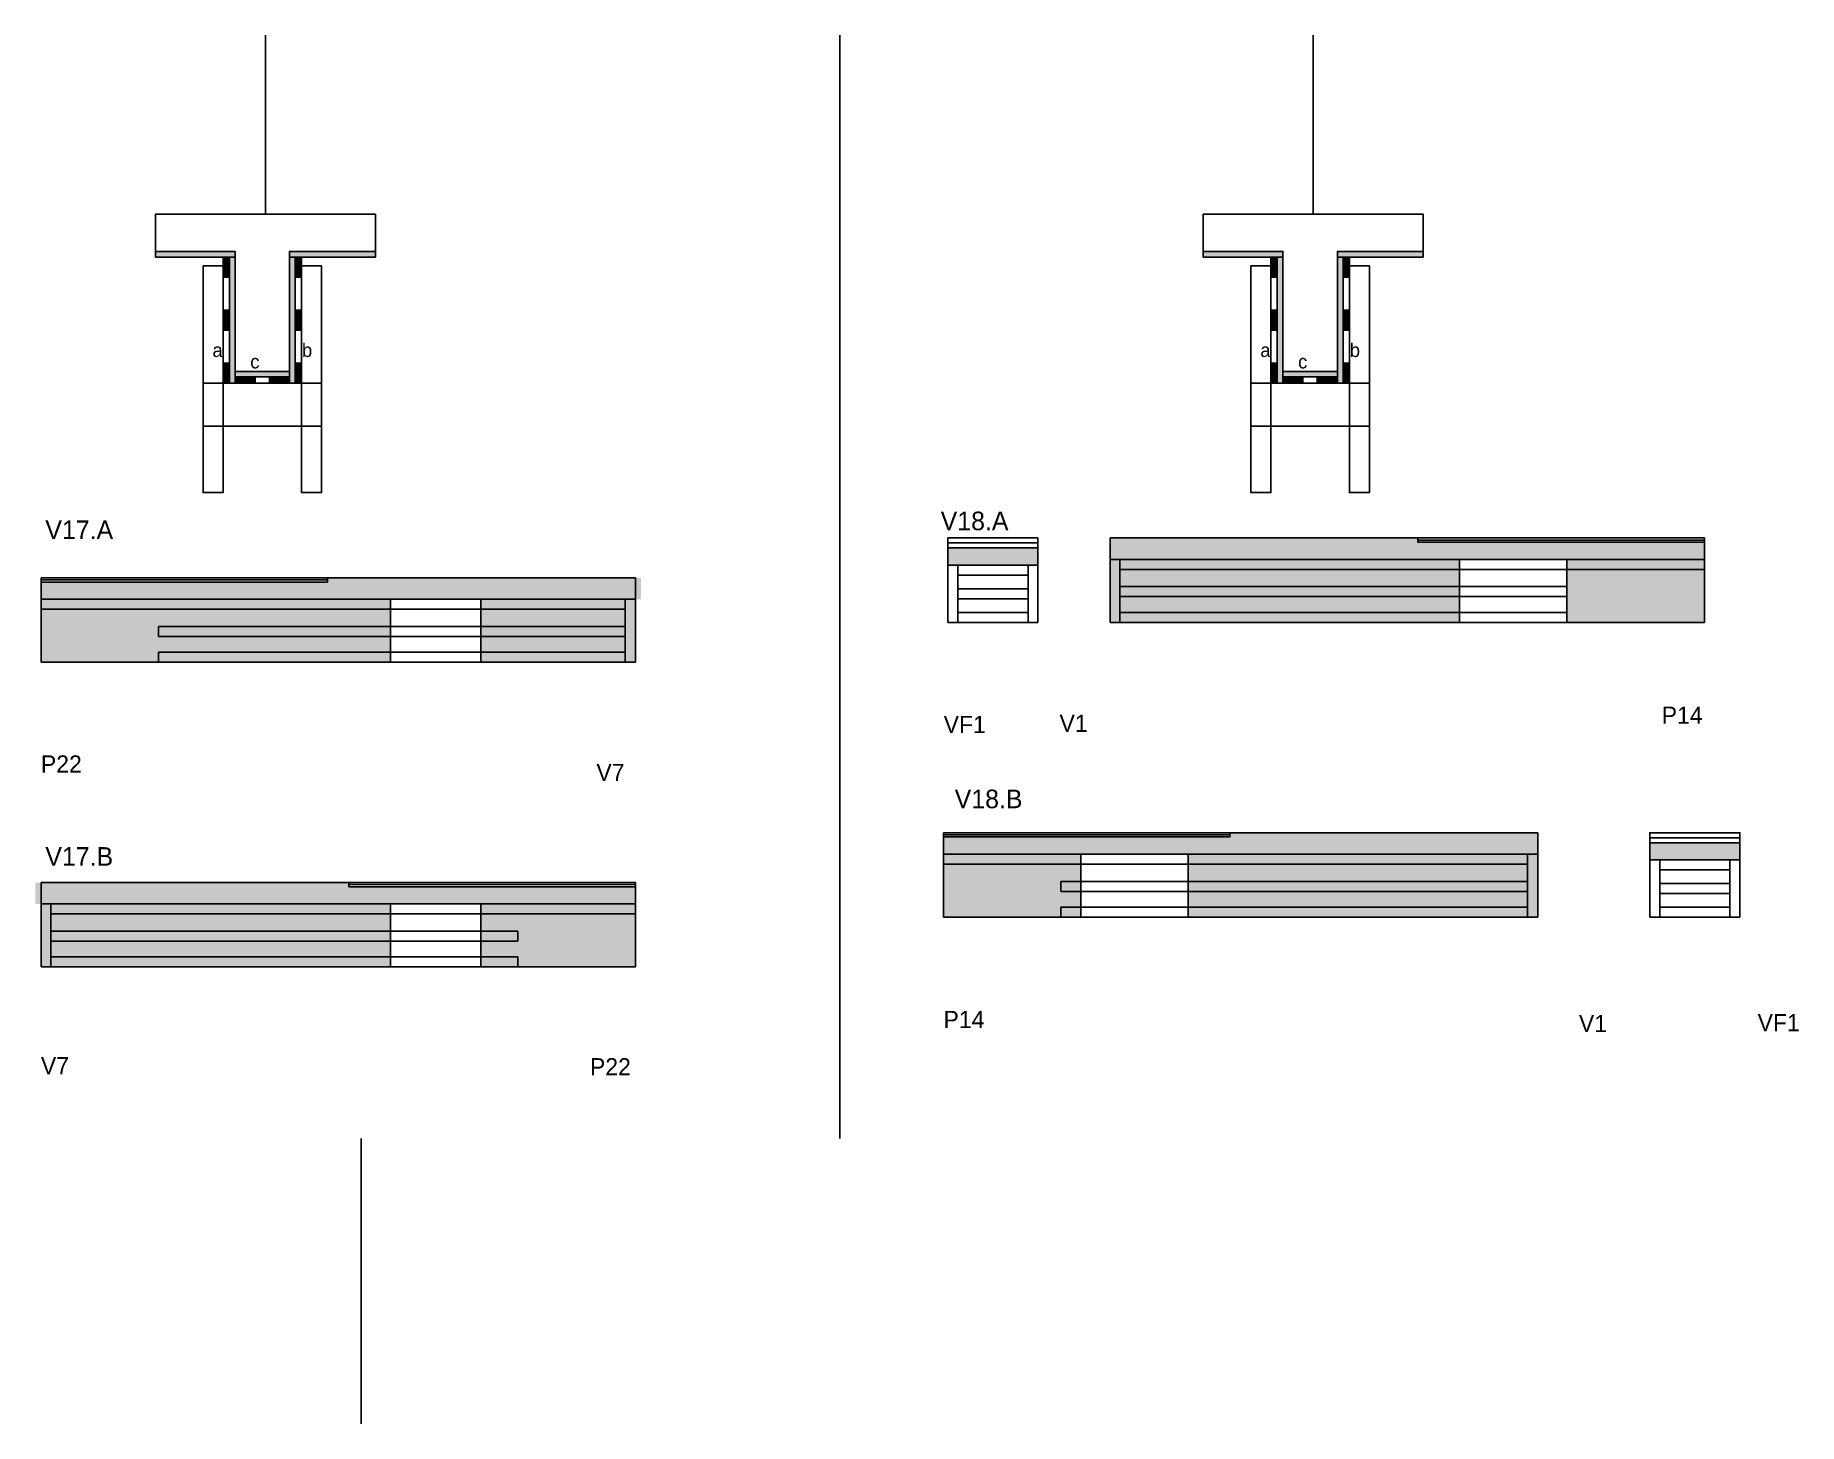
# Model space of a CAD drawing. Header units: metres. Extents: x 7845 to 9076, y 2665 to 3635.
import ezdxf

# ---------------------------------------------------------------- set-up
doc = ezdxf.new("R2010")
doc.units = ezdxf.units.M
for name, color, linetype in [('5', 7, 'Continuous'), ('CONCRETO', 7, 'Continuous'), ('COTA', 7, 'Continuous'), ('detalhes', 7, 'Continuous'), ('Hachura', 7, 'Continuous'), ('Madeira', 7, 'Continuous'), ('Painéis', 7, 'Continuous'), ('REAPROVEITAMENTO', 7, 'Continuous'), ('SARR_2.2x7', 7, 'Continuous'), ('SARR_3.5x7', 7, 'Continuous'), ('SARR_EDITAR', 7, 'Continuous'), ('Texto Seção', 7, 'Continuous')]:
    doc.layers.add(name, color=color, linetype=linetype)

msp = doc.modelspace()

# ---------------------------------------------------------------- hatches: boundary and pattern name
at = {"layer": 'COTA'}
h = msp.add_hatch(color=7, dxfattribs=at)
h.dxf.hatch_style = 1
h.paths.add_polyline_path([(8482.1, 3264.6), (8482.1, 3276.6), (8482.1, 3276.6), (8545, 3276.6), (8545, 3276.6), (8545, 3264.6), (8545, 3264.6), (8482.1, 3264.6)])
h = msp.add_hatch(color=7, dxfattribs=at)
h.dxf.hatch_style = 1
h.paths.add_polyline_path([(8810.4, 3280.6), (9010.4, 3280.6), (9010.4, 3280.6), (9010.4, 3268.6), (9010.4, 3268.6), (8595.4, 3268.6), (8595.4, 3268.6), (8595.4, 3283.6), (8595.4, 3283.6), (8810.4, 3283.6), (8810.4, 3283.6), (8810.4, 3280.6)])
h = msp.add_hatch(color=7, dxfattribs=at)
h.dxf.hatch_style = 1
h.paths.add_polyline_path([(8048.9, 3252.8), (7848.9, 3252.8), (7848.9, 3252.8), (7848.9, 3240.8), (7848.9, 3240.8), (8267.9, 3240.8), (8267.9, 3240.8), (8267.9, 3255.8), (8267.9, 3255.8), (8048.9, 3255.8), (8048.9, 3255.8), (8048.9, 3252.8)])
h = msp.add_hatch(color=7, dxfattribs=at)
h.dxf.hatch_style = 1
h.paths.add_polyline_path([(8679, 3074.7), (8479, 3074.7), (8479, 3074.7), (8479, 3062.7), (8479, 3062.7), (8894, 3062.7), (8894, 3062.7), (8894, 3077.7), (8894, 3077.7), (8679, 3077.7), (8679, 3077.7), (8679, 3074.7)])
h = msp.add_hatch(color=7, dxfattribs=at)
h.dxf.hatch_style = 1
h.paths.add_polyline_path([(8972.2, 3058.7), (8972.2, 3070.7), (8972.2, 3070.7), (9035.2, 3070.7), (9035.2, 3070.7), (9035.2, 3058.7), (9035.2, 3058.7), (8972.2, 3058.7)])
h = msp.add_hatch(color=7, dxfattribs=at)
h.dxf.hatch_style = 1
h.paths.add_polyline_path([(8063.9, 3039.9), (8263.9, 3039.9), (8263.9, 3039.9), (8263.9, 3027.9), (8263.9, 3027.9), (7844.9, 3027.9), (7844.9, 3027.9), (7844.9, 3042.9), (7844.9, 3042.9), (8063.9, 3042.9), (8063.9, 3042.9), (8063.9, 3039.9)])
at = {"layer": 'Hachura'}
h = msp.add_hatch(color=7, dxfattribs=at)
h.dxf.hatch_style = 1
h.paths.add_polyline_path([(7984.4, 3479.8), (7984.4, 3483.8), (7984.4, 3483.8), (7928.8, 3483.8), (7928.8, 3483.8), (7928.8, 3479.8), (7928.8, 3479.8), (7984.4, 3479.8)])
h = msp.add_hatch(color=7, dxfattribs=at)
h.dxf.hatch_style = 1
h.paths.add_polyline_path([(7976, 3465.8), (7980.4, 3465.8), (7980.4, 3465.8), (7980.4, 3479.8), (7980.4, 3479.8), (7976, 3479.8), (7976, 3479.8), (7976, 3465.8)])
h = msp.add_hatch(color=7, dxfattribs=at)
h.dxf.hatch_style = 1
h.paths.add_polyline_path([(7980.4, 3479.8), (7984.4, 3479.8), (7984.4, 3479.8), (7984.4, 3391.8), (7984.4, 3391.8), (7980.4, 3391.8), (7980.4, 3391.8), (7980.4, 3479.8)])
h = msp.add_hatch(color=7, dxfattribs=at)
h.dxf.hatch_style = 1
h.paths.add_polyline_path([(8082.4, 3479.8), (8082.4, 3483.8), (8082.4, 3483.8), (8022.4, 3483.8), (8022.4, 3483.8), (8022.4, 3479.8), (8022.4, 3479.8), (8082.4, 3479.8)])
h = msp.add_hatch(color=7, dxfattribs=at)
h.dxf.hatch_style = 1
h.paths.add_polyline_path([(8026.4, 3481.8), (8022.4, 3481.8), (8022.4, 3481.8), (8022.4, 3391.8), (8022.4, 3391.8), (8026.4, 3391.8), (8026.4, 3391.8), (8026.4, 3481.8)])
h = msp.add_hatch(color=7, dxfattribs=at)
h.dxf.hatch_style = 1
h.paths.add_polyline_path([(8030.8, 3465.8), (8026.4, 3465.8), (8026.4, 3465.8), (8026.4, 3479.8), (8026.4, 3479.8), (8030.8, 3479.8), (8030.8, 3479.8), (8030.8, 3465.8)])
h = msp.add_hatch(color=7, dxfattribs=at)
h.dxf.hatch_style = 1
h.paths.add_polyline_path([(8716.1, 3479.8), (8716.1, 3483.8), (8716.1, 3483.8), (8660.5, 3483.8), (8660.5, 3483.8), (8660.5, 3479.8), (8660.5, 3479.8), (8716.1, 3479.8)])
h = msp.add_hatch(color=7, dxfattribs=at)
h.dxf.hatch_style = 1
h.paths.add_polyline_path([(8707.7, 3465.8), (8712.1, 3465.8), (8712.1, 3465.8), (8712.1, 3479.8), (8712.1, 3479.8), (8707.7, 3479.8), (8707.7, 3479.8), (8707.7, 3465.8)])
h = msp.add_hatch(color=7, dxfattribs=at)
h.dxf.hatch_style = 1
h.paths.add_polyline_path([(8712.1, 3479.8), (8716.1, 3479.8), (8716.1, 3479.8), (8716.1, 3391.8), (8716.1, 3391.8), (8712.1, 3391.8), (8712.1, 3391.8), (8712.1, 3479.8)])
h = msp.add_hatch(color=7, dxfattribs=at)
h.dxf.hatch_style = 1
h.paths.add_polyline_path([(8814.1, 3479.8), (8814.1, 3483.8), (8814.1, 3483.8), (8754.1, 3483.8), (8754.1, 3483.8), (8754.1, 3479.8), (8754.1, 3479.8), (8814.1, 3479.8)])
h = msp.add_hatch(color=7, dxfattribs=at)
h.dxf.hatch_style = 1
h.paths.add_polyline_path([(8758.1, 3481.8), (8754.1, 3481.8), (8754.1, 3481.8), (8754.1, 3391.8), (8754.1, 3391.8), (8758.1, 3391.8), (8758.1, 3391.8), (8758.1, 3481.8)])
h = msp.add_hatch(color=7, dxfattribs=at)
h.dxf.hatch_style = 1
h.paths.add_polyline_path([(8762.5, 3465.8), (8758.1, 3465.8), (8758.1, 3465.8), (8758.1, 3479.8), (8758.1, 3479.8), (8762.5, 3479.8), (8762.5, 3479.8), (8762.5, 3465.8)])
h = msp.add_hatch(color=7, dxfattribs=at)
h.dxf.hatch_style = 1
h.paths.add_polyline_path([(7976, 3428.8), (7980.4, 3428.8), (7980.4, 3428.8), (7980.4, 3442.8), (7980.4, 3442.8), (7976, 3442.8), (7976, 3442.8), (7976, 3428.8)])
h = msp.add_hatch(color=7, dxfattribs=at)
h.dxf.hatch_style = 1
h.paths.add_polyline_path([(8030.8, 3428.8), (8026.4, 3428.8), (8026.4, 3428.8), (8026.4, 3442.8), (8026.4, 3442.8), (8030.8, 3442.8), (8030.8, 3442.8), (8030.8, 3428.8)])
h = msp.add_hatch(color=7, dxfattribs=at)
h.dxf.hatch_style = 1
h.paths.add_polyline_path([(8707.7, 3428.8), (8712.1, 3428.8), (8712.1, 3428.8), (8712.1, 3442.8), (8712.1, 3442.8), (8707.7, 3442.8), (8707.7, 3442.8), (8707.7, 3428.8)])
h = msp.add_hatch(color=7, dxfattribs=at)
h.dxf.hatch_style = 1
h.paths.add_polyline_path([(8762.5, 3428.8), (8758.1, 3428.8), (8758.1, 3428.8), (8758.1, 3442.8), (8758.1, 3442.8), (8762.5, 3442.8), (8762.5, 3442.8), (8762.5, 3428.8)])
h = msp.add_hatch(color=7, dxfattribs=at)
h.dxf.hatch_style = 1
h.paths.add_polyline_path([(7976, 3391.8), (7980.4, 3391.8), (7980.4, 3391.8), (7980.4, 3405.8), (7980.4, 3405.8), (7976, 3405.8), (7976, 3405.8), (7976, 3391.8)])
h = msp.add_hatch(color=7, dxfattribs=at)
h.dxf.hatch_style = 1
h.paths.add_polyline_path([(8022.4, 3396.2), (8022.4, 3399.8), (8022.4, 3399.8), (7984.4, 3399.8), (7984.4, 3399.8), (7984.4, 3396.2), (7984.4, 3396.2), (8022.4, 3396.2)])
h = msp.add_hatch(color=7, dxfattribs=at)
h.dxf.hatch_style = 1
h.paths.add_polyline_path([(8030.8, 3391.8), (8026.4, 3391.8), (8026.4, 3391.8), (8026.4, 3405.8), (8026.4, 3405.8), (8030.8, 3405.8), (8030.8, 3405.8), (8030.8, 3391.8)])
h = msp.add_hatch(color=7, dxfattribs=at)
h.dxf.hatch_style = 1
h.paths.add_polyline_path([(8707.7, 3391.8), (8712.1, 3391.8), (8712.1, 3391.8), (8712.1, 3405.8), (8712.1, 3405.8), (8707.7, 3405.8), (8707.7, 3405.8), (8707.7, 3391.8)])
h = msp.add_hatch(color=7, dxfattribs=at)
h.dxf.hatch_style = 1
h.paths.add_polyline_path([(8754.1, 3396.2), (8754.1, 3399.8), (8754.1, 3399.8), (8716.1, 3399.8), (8716.1, 3399.8), (8716.1, 3396.2), (8716.1, 3396.2), (8754.1, 3396.2)])
h = msp.add_hatch(color=7, dxfattribs=at)
h.dxf.hatch_style = 1
h.paths.add_polyline_path([(8762.5, 3391.8), (8758.1, 3391.8), (8758.1, 3391.8), (8758.1, 3405.8), (8758.1, 3405.8), (8762.5, 3405.8), (8762.5, 3405.8), (8762.5, 3391.8)])
h = msp.add_hatch(color=7, dxfattribs=at)
h.dxf.hatch_style = 1
h.paths.add_polyline_path([(7984.4, 3391.8), (7984.4, 3396.2), (7984.4, 3396.2), (7998.4, 3396.2), (7998.4, 3396.2), (7998.4, 3391.8), (7998.4, 3391.8), (7984.4, 3391.8)])
h = msp.add_hatch(color=7, dxfattribs=at)
h.dxf.hatch_style = 1
h.paths.add_polyline_path([(8022.4, 3391.8), (8022.4, 3396.2), (8022.4, 3396.2), (8008.4, 3396.2), (8008.4, 3396.2), (8008.4, 3391.8), (8008.4, 3391.8), (8022.4, 3391.8)])
h = msp.add_hatch(color=7, dxfattribs=at)
h.dxf.hatch_style = 1
h.paths.add_polyline_path([(8716.1, 3391.8), (8716.1, 3396.2), (8716.1, 3396.2), (8730.1, 3396.2), (8730.1, 3396.2), (8730.1, 3391.8), (8730.1, 3391.8), (8716.1, 3391.8)])
h = msp.add_hatch(color=7, dxfattribs=at)
h.dxf.hatch_style = 1
h.paths.add_polyline_path([(8754.1, 3391.8), (8754.1, 3396.2), (8754.1, 3396.2), (8740.1, 3396.2), (8740.1, 3396.2), (8740.1, 3391.8), (8740.1, 3391.8), (8754.1, 3391.8)])
at = {"layer": 'REAPROVEITAMENTO'}
h = msp.add_hatch(color=7, dxfattribs=at)
h.dxf.hatch_style = 1
h.paths.add_polyline_path([(8595.4, 3224.8), (8595.4, 3268.8), (8595.4, 3268.8), (8839.4, 3268.3), (8839.4, 3268.3), (8839.4, 3224.3), (8839.4, 3224.3), (8595.4, 3224.8), (8595.4, 3224.8)])
h = msp.add_hatch(color=7, dxfattribs=at)
h.dxf.hatch_style = 1
h.paths.add_polyline_path([(8914.4, 3224.6), (8914.4, 3268.6), (8914.4, 3268.6), (9010.4, 3268.6), (9010.4, 3268.6), (9010.4, 3224.6), (9010.4, 3224.6), (8914.4, 3224.6)])
h = msp.add_hatch(color=7, dxfattribs=at)
h.dxf.hatch_style = 1
h.paths.add_polyline_path([(8092.9, 3196.8), (8092.9, 3240.8), (8092.9, 3240.8), (7848.9, 3240.8), (7848.9, 3240.8), (7848.9, 3196.8), (7848.9, 3196.8), (8092.9, 3196.8)])
h = msp.add_hatch(color=7, dxfattribs=at)
h.dxf.hatch_style = 1
h.paths.add_polyline_path([(8263.9, 3197), (8263.9, 3241), (8263.9, 3241), (8155.9, 3240.5), (8155.9, 3240.5), (8155.9, 3196.5), (8155.9, 3196.5), (8263.9, 3197)])
h = msp.add_hatch(color=7, dxfattribs=at)
h.dxf.hatch_style = 1
h.paths.add_polyline_path([(8575, 3018.7), (8575, 3062.7), (8575, 3062.7), (8479, 3062.7), (8479, 3062.7), (8479, 3018.7), (8479, 3018.7), (8575, 3018.7)])
h = msp.add_hatch(color=7, dxfattribs=at)
h.dxf.hatch_style = 1
h.paths.add_polyline_path([(8894, 3019), (8894, 3063), (8894, 3063), (8650, 3062.5), (8650, 3062.5), (8650, 3018.5), (8650, 3018.5), (8894, 3019)])
h = msp.add_hatch(color=7, dxfattribs=at)
h.dxf.hatch_style = 1
h.paths.add_polyline_path([(7848.9, 2984.1), (7848.9, 3028.1), (7848.9, 3028.1), (8092.9, 3027.6), (8092.9, 3027.6), (8092.9, 2983.6), (8092.9, 2983.6), (7848.9, 2984.1)])
h = msp.add_hatch(color=7, dxfattribs=at)
h.dxf.hatch_style = 1
h.paths.add_polyline_path([(8155.9, 2983.9), (8155.9, 3027.9), (8155.9, 3027.9), (8263.9, 3027.9), (8263.9, 3027.9), (8263.9, 2983.9), (8263.9, 2983.9), (8155.9, 2983.9)])

# ---------------------------------------------------------------- linework, layer by layer
at = {"color": 7, "lineweight": 25}
msp.add_line((8072.4, 2664.8), (8072.4, 2864), dxfattribs=at)
at = {"layer": 'CONCRETO', "color": 7, "lineweight": 25}
for points in [[(7928.8, 3483.8), (7928.8, 3509.8), (8082.4, 3509.8), (8082.4, 3483.8), (8022.4, 3483.8), (8022.4, 3399.8), (7984.4, 3399.8), (7984.4, 3483.8)], [(8660.5, 3483.8), (8660.5, 3509.8), (8814.1, 3509.8), (8814.1, 3483.8), (8754.1, 3483.8), (8754.1, 3399.8), (8716.1, 3399.8), (8716.1, 3483.8)]]:
    msp.add_lwpolyline(points, close=True, dxfattribs=at)
at = {"layer": 'COTA', "color": 7, "lineweight": 25}
for p, q in [((8406.8, 3634.8), (8406.8, 2864)), ((8482.1, 3276.6), (8482.1, 3264.6)), ((8545, 3264.6), (8545, 3276.6)), ((8595.4, 3283.6), (8595.4, 3268.6)), ((8595.4, 3283.6), (8810.4, 3283.6)), ((9010.4, 3268.6), (9010.4, 3280.6)), ((7848.9, 3240.8), (7848.9, 3252.8)), ((8263.9, 3255.8), (8048.9, 3255.8)), ((8263.9, 3255.8), (8263.9, 3240.8)), ((8479, 3062.7), (8479, 3074.7)), ((8894, 3077.7), (8679, 3077.7)), ((8894, 3077.7), (8894, 3062.7)), ((8972.2, 3070.7), (8972.2, 3058.7)), ((9035.2, 3058.7), (9035.2, 3070.7)), ((7848.9, 3042.9), (7848.9, 3027.9)), ((7848.9, 3042.9), (8063.9, 3042.9)), ((8263.9, 3027.9), (8263.9, 3039.9))]:
    msp.add_line(p, q, dxfattribs=at)
at = {"layer": 'Defpoints', "color": 7, "lineweight": 25}
for p, q in [((8005.6, 3509.8), (8005.6, 3634.8)), ((8737.3, 3509.8), (8737.3, 3634.8))]:
    msp.add_line(p, q, dxfattribs=at)
at = {"layer": 'Madeira', "color": 7, "lineweight": 25}
for points in [[(7976, 3465.8), (7980.4, 3465.8), (7980.4, 3479.8), (7976, 3479.8)], [(8030.8, 3465.8), (8026.4, 3465.8), (8026.4, 3479.8), (8030.8, 3479.8)], [(8707.7, 3465.8), (8712.1, 3465.8), (8712.1, 3479.8), (8707.7, 3479.8)], [(8762.5, 3465.8), (8758.1, 3465.8), (8758.1, 3479.8), (8762.5, 3479.8)], [(7976, 3428.8), (7980.4, 3428.8), (7980.4, 3442.8), (7976, 3442.8)], [(8030.8, 3428.8), (8026.4, 3428.8), (8026.4, 3442.8), (8030.8, 3442.8)], [(8707.7, 3428.8), (8712.1, 3428.8), (8712.1, 3442.8), (8707.7, 3442.8)], [(8762.5, 3428.8), (8758.1, 3428.8), (8758.1, 3442.8), (8762.5, 3442.8)], [(7976, 3391.8), (7980.4, 3391.8), (7980.4, 3405.8), (7976, 3405.8)], [(8030.8, 3391.8), (8026.4, 3391.8), (8026.4, 3405.8), (8030.8, 3405.8)], [(8707.7, 3391.8), (8712.1, 3391.8), (8712.1, 3405.8), (8707.7, 3405.8)], [(8762.5, 3391.8), (8758.1, 3391.8), (8758.1, 3405.8), (8762.5, 3405.8)], [(7984.4, 3391.8), (7984.4, 3396.2), (7998.4, 3396.2), (7998.4, 3391.8)], [(8022.4, 3391.8), (8022.4, 3396.2), (8008.4, 3396.2), (8008.4, 3391.8)], [(8716.1, 3391.8), (8716.1, 3396.2), (8730.1, 3396.2), (8730.1, 3391.8)], [(8754.1, 3391.8), (8754.1, 3396.2), (8740.1, 3396.2), (8740.1, 3391.8)]]:
    msp.add_lwpolyline(points, close=True, dxfattribs=at)
at = {"layer": 'Painéis', "color": 7, "lineweight": 25}
for p, q in [((8545, 3264.6), (8482.1, 3264.6)), ((8482.1, 3224.6), (8482.1, 3264.6)), ((8545, 3224.6), (8545, 3264.6)), ((9010.4, 3268.6), (8595.4, 3268.6)), ((8595.4, 3224.6), (8595.4, 3268.6)), ((8839.4, 3224.6), (8839.4, 3268.6)), ((8914.4, 3224.6), (8914.4, 3268.6)), ((9010.4, 3224.6), (9010.4, 3268.6)), ((7848.9, 3240.8), (8263.9, 3240.8)), ((7848.9, 3196.8), (7848.9, 3240.8)), ((8092.9, 3196.8), (8092.9, 3240.8)), ((8155.9, 3196.8), (8155.9, 3240.8)), ((8263.9, 3196.8), (8263.9, 3240.8)), ((8545, 3224.6), (8482.1, 3224.6)), ((9010.4, 3224.6), (8595.4, 3224.6)), ((7848.9, 3196.8), (8263.9, 3196.8)), ((8479, 3062.7), (8894, 3062.7)), ((8479, 3018.7), (8479, 3062.7)), ((8575, 3018.7), (8575, 3062.7)), ((8650, 3018.7), (8650, 3062.7)), ((8894, 3018.7), (8894, 3062.7)), ((9035.2, 3058.7), (8972.2, 3058.7)), ((8972.2, 3018.7), (8972.2, 3058.7)), ((9035.2, 3018.7), (9035.2, 3058.7)), ((8263.9, 3027.9), (7848.9, 3027.9)), ((7848.9, 2983.9), (7848.9, 3027.9)), ((8092.9, 2983.9), (8092.9, 3027.9)), ((8155.9, 2983.9), (8155.9, 3027.9)), ((8263.9, 2983.9), (8263.9, 3027.9)), ((8479, 3018.7), (8894, 3018.7)), ((9035.2, 3018.7), (8972.2, 3018.7)), ((8263.9, 2983.9), (7848.9, 2983.9))]:
    msp.add_line(p, q, dxfattribs=at)
for points in [[(7984.4, 3479.8), (7984.4, 3483.8), (7928.8, 3483.8), (7928.8, 3479.8)], [(7980.4, 3479.8), (7984.4, 3479.8), (7984.4, 3391.8), (7980.4, 3391.8)], [(8082.4, 3479.8), (8082.4, 3483.8), (8022.4, 3483.8), (8022.4, 3479.8)], [(8026.4, 3479.8), (8022.4, 3479.8), (8022.4, 3391.8), (8026.4, 3391.8)], [(8716.1, 3479.8), (8716.1, 3483.8), (8660.5, 3483.8), (8660.5, 3479.8)], [(8712.1, 3479.8), (8716.1, 3479.8), (8716.1, 3391.8), (8712.1, 3391.8)], [(8814.1, 3479.8), (8814.1, 3483.8), (8754.1, 3483.8), (8754.1, 3479.8)], [(8758.1, 3479.8), (8754.1, 3479.8), (8754.1, 3391.8), (8758.1, 3391.8)], [(8022.4, 3396.2), (8022.4, 3399.8), (7984.4, 3399.8), (7984.4, 3396.2)], [(8754.1, 3396.2), (8754.1, 3399.8), (8716.1, 3399.8), (8716.1, 3396.2)], [(8545, 3276.6), (8482.1, 3276.6), (8482.1, 3283.6), (8545, 3283.6)], [(9010.4, 3283.6), (8810.4, 3283.6), (8810.4, 3280.6), (9010.4, 3280.6)], [(7848.9, 3255.8), (8048.9, 3255.8), (8048.9, 3252.8), (7848.9, 3252.8)], [(8479, 3077.7), (8679, 3077.7), (8679, 3074.7), (8479, 3074.7)], [(9035.2, 3070.7), (8972.2, 3070.7), (8972.2, 3077.7), (9035.2, 3077.7)], [(8263.9, 3042.9), (8063.9, 3042.9), (8063.9, 3039.9), (8263.9, 3039.9)]]:
    msp.add_lwpolyline(points, close=True, dxfattribs=at)
at = {"layer": 'SARR_2.2x7', "color": 7, "lineweight": 25}
for p, q in [((8545, 3280.1), (8482.1, 3280.1)), ((8489, 3224.6), (8489, 3264.6)), ((8538.1, 3224.6), (8538.1, 3264.6)), ((8602.3, 3224.6), (8602.3, 3268.6)), ((8538.1, 3257.6), (8489, 3257.6)), ((8839.4, 3261.6), (8602.3, 3261.6)), ((8914.4, 3261.6), (8839.4, 3261.6)), ((9010.4, 3261.6), (8914.4, 3261.6)), ((8256.9, 3196.8), (8256.9, 3240.8)), ((8489, 3248.1), (8538.1, 3248.1)), ((8489, 3241.1), (8538.1, 3241.1)), ((8839.4, 3249.6), (8602.3, 3249.6)), ((8839.4, 3242.6), (8602.3, 3242.6)), ((8914.4, 3249.6), (8839.4, 3249.6)), ((8914.4, 3242.6), (8839.4, 3242.6)), ((7848.9, 3233.8), (8092.9, 3233.8)), ((8092.9, 3233.8), (8155.9, 3233.8)), ((8155.9, 3233.8), (8256.9, 3233.8)), ((8538.1, 3231.6), (8489, 3231.6)), ((8839.4, 3231.6), (8602.3, 3231.6)), ((8914.4, 3231.6), (8839.4, 3231.6)), ((7930.9, 3221.8), (8092.9, 3221.8)), ((7930.9, 3214.8), (7930.9, 3221.8)), ((7930.9, 3214.8), (8092.9, 3214.8)), ((8092.9, 3221.8), (8155.9, 3221.8)), ((8092.9, 3214.8), (8155.9, 3214.8)), ((8155.9, 3221.8), (8256.9, 3221.8)), ((8155.9, 3214.8), (8256.9, 3214.8)), ((7930.9, 3203.8), (8092.9, 3203.8)), ((7930.9, 3196.8), (7930.9, 3203.8)), ((8092.9, 3203.8), (8155.9, 3203.8)), ((8155.9, 3203.8), (8256.9, 3203.8)), ((9035.2, 3074.2), (8972.2, 3074.2)), ((8479, 3055.7), (8575, 3055.7)), ((8575, 3055.7), (8650, 3055.7)), ((8650, 3055.7), (8887, 3055.7)), ((8887, 3018.7), (8887, 3062.7)), ((8979.2, 3018.7), (8979.2, 3058.7)), ((9028.2, 3018.7), (9028.2, 3058.7)), ((8561, 3043.7), (8575, 3043.7)), ((8561, 3036.7), (8561, 3043.7)), ((8575, 3043.7), (8650, 3043.7)), ((8650, 3043.7), (8887, 3043.7)), ((9028.2, 3051.7), (8979.2, 3051.7)), ((8979.2, 3042.2), (9028.2, 3042.2)), ((8561, 3036.7), (8575, 3036.7)), ((8575, 3036.7), (8650, 3036.7)), ((8650, 3036.7), (8887, 3036.7)), ((8979.2, 3035.2), (9028.2, 3035.2)), ((7855.8, 2983.9), (7855.8, 3027.9)), ((8092.9, 3020.9), (7855.8, 3020.9)), ((8155.9, 3020.9), (8092.9, 3020.9)), ((8263.9, 3020.9), (8155.9, 3020.9)), ((8561, 3025.7), (8575, 3025.7)), ((8561, 3018.7), (8561, 3025.7)), ((8575, 3025.7), (8650, 3025.7)), ((8650, 3025.7), (8887, 3025.7)), ((9028.2, 3025.7), (8979.2, 3025.7)), ((8092.9, 3008.9), (7855.8, 3008.9)), ((8155.9, 3008.9), (8092.9, 3008.9)), ((8181.9, 3008.9), (8155.9, 3008.9)), ((8181.9, 3001.9), (8181.9, 3008.9)), ((8092.9, 3001.9), (7855.8, 3001.9)), ((8155.9, 3001.9), (8092.9, 3001.9)), ((8181.9, 3001.9), (8155.9, 3001.9)), ((8092.9, 2990.9), (7855.8, 2990.9)), ((8155.9, 2990.9), (8092.9, 2990.9)), ((8181.9, 2990.9), (8155.9, 2990.9)), ((8181.9, 2983.9), (8181.9, 2990.9))]:
    msp.add_line(p, q, dxfattribs=at)
at = {"layer": 'SARR_3.5x7', "color": 7, "lineweight": 25}
for points in [[(7962, 3473.8), (7976, 3473.8), (7976, 3315.3), (7962, 3315.3)], [(8044.8, 3473.8), (8030.8, 3473.8), (8030.8, 3315.3), (8044.8, 3315.3)], [(8693.7, 3473.8), (8707.7, 3473.8), (8707.7, 3315.3), (8693.7, 3315.3)], [(8776.5, 3473.8), (8762.5, 3473.8), (8762.5, 3315.3), (8776.5, 3315.3)], [(7962, 3391.8), (8044.8, 3391.8), (8044.8, 3361.7), (7962, 3361.7)], [(8693.7, 3391.8), (8776.5, 3391.8), (8776.5, 3361.7), (8693.7, 3361.7)]]:
    msp.add_lwpolyline(points, close=True, dxfattribs=at)
at = {"layer": 'SARR_EDITAR', "color": 7, "lineweight": 25}
for p, q in [((8810.4, 3282.1), (9010.4, 3282.1)), ((8048.9, 3254.3), (7848.9, 3254.3)), ((8679, 3076.2), (8479, 3076.2)), ((8063.9, 3041.4), (8263.9, 3041.4))]:
    msp.add_line(p, q, dxfattribs=at)

# ---------------------------------------------------------------- texts
at = {"layer": '5', "color": 7, "lineweight": 25}
for s, p in [('P14', (8980.6, 3153.8)), ('VF1', (8479.2, 3147.3)), ('V1', (8560.1, 3148.1)), ('P22', (7848.8, 3119.7)), ('V7', (8236.7, 3113.8)), ('P14', (8479.1, 2941.2)), ('V1', (8922.8, 2938.4)), ('VF1', (9047.6, 2939)), ('V7', (7848.8, 2908.9)), ('P22', (8232.2, 2908.2))]:
    msp.add_text(s, height=12, dxfattribs=at).set_placement(p)
at = {"layer": 'detalhes', "color": 7, "lineweight": 25}
for s, p in [('a', (7968.6, 3410)), ('b', (8031.1, 3410)), ('a', (8700.3, 3410)), ('b', (8762.8, 3410)), ('c', (7995, 3402)), ('c', (8726.7, 3402))]:
    msp.add_text(s, height=9.6, dxfattribs=at).set_placement(p)
at = {"layer": 'Texto Seção', "color": 7, "lineweight": 25}
for s, p in [('V18.A', (8477.1, 3289)), ('V17.A', (7851.9, 3282.8)), ('V18.B', (8486.9, 3094.8)), ('V17.B', (7851.9, 3054.6))]:
    msp.add_text(s, height=13, dxfattribs=at).set_placement(p)

doc.saveas('drawing.dxf')
